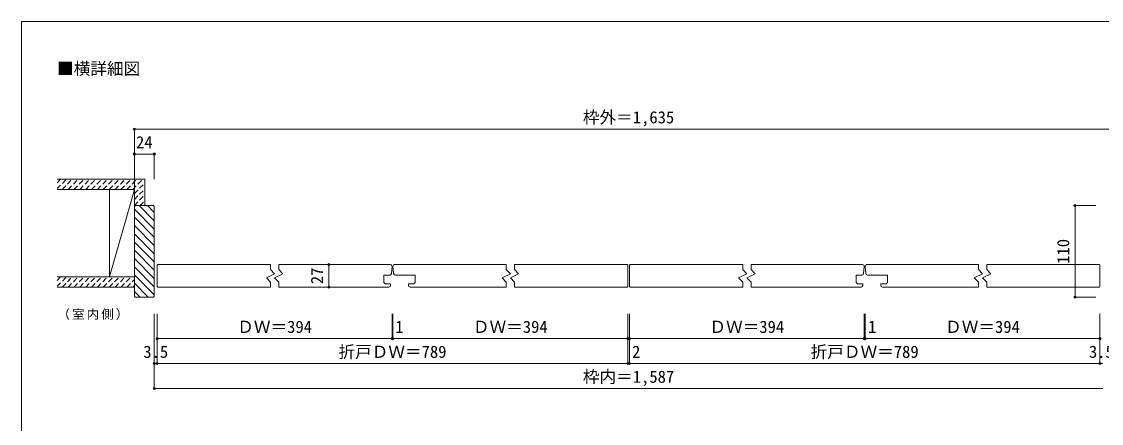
# Model space of a CAD drawing. Units: millimetres on the paper, with parts at other scales. Extents: x -197 to 198, y -138 to 137.
# Drawn here: x -197.2 to 62.6, y 40.4 to 137 of the extents above; entities that cross this region are included whole.
import ezdxf
from ezdxf.enums import TextEntityAlignment as Align

# ---------------------------------------------------------------- set-up
doc = ezdxf.new("R2010")
doc.units = ezdxf.units.MM
doc.header["$PDMODE"] = 32
doc.header["$PDSIZE"] = 0.5
doc.linetypes.add('DASHED1', pattern=[1.8, 1.2, -0.6])
for name, color, linetype, lineweight in [('0-3_仕上げ', 2, 'Continuous', 9), ('0-4_枠', 3, 'Continuous', 9), ('0-6_扉', 6, 'Continuous', 9), ('0-A_文字', 7, 'Continuous', 9), ('0-B_寸法', 7, 'Continuous', 9), ('0-C_ハッチ', 4, 'DASHED1', 9), ('F-0_補助線', 7, 'Continuous', 9)]:
    doc.layers.add(name, color=color, linetype=linetype, lineweight=lineweight)
doc.styles.add('ＭＳ ゴシック', font='')
doc.styles.get('ＭＳ ゴシック').set_extended_font_data('MS Gothic')

msp = doc.modelspace()

# ---------------------------------------------------------------- linework, layer by layer
at = {"layer": '0-3_仕上げ'}
for p, q in [((-188.667, 99.137), (-167.568, 99.137)), ((-170.068, 73.137), (-170.068, 99.137)), ((-167.568, 92.737), (-167.568, 99.137)), ((-188.667, 96.637), (-170.068, 96.637)), ((-176.068, 75.637), (-176.068, 96.637)), ((-188.667, 75.637), (-170.068, 75.637)), ((-188.667, 73.137), (-170.068, 73.137))]:
    msp.add_line(p, q, dxfattribs=at)
at = {"layer": '0-3_仕上げ', "color": 7}
msp.add_line((-170.068, 96.637), (-176.068, 75.637), dxfattribs=at)
at = {"layer": '0-4_枠'}
for p, q in [((-169.868, 92.737), (-170.068, 92.537)), ((-169.868, 92.737), (-165.468, 92.737)), ((-165.268, 92.537), (-165.468, 92.737)), ((-165.268, 92.537), (-165.268, 70.937)), ((-169.868, 70.737), (-165.468, 70.737)), ((-165.268, 70.937), (-165.468, 70.737))]:
    msp.add_line(p, q, dxfattribs=at)
msp.add_lwpolyline([(-169.868, 70.737), (-170.068, 70.937), (-170.068, 92.537)], dxfattribs=at)
at = {"layer": '0-6_扉'}
for p, q in [((-164.568, 78.395), (-164.427, 78.537)), ((-164.568, 78.395), (-164.427, 78.537)), ((-164.568, 78.395), (-164.427, 78.537)), ((-164.568, 78.395), (-164.427, 78.537)), ((-164.568, 78.395), (-164.427, 78.537)), ((-164.568, 78.395), (-164.427, 78.537)), ((-164.568, 78.395), (-164.427, 78.537)), ((-164.568, 78.395), (-164.427, 78.537)), ((-164.568, 78.395), (-164.568, 73.278)), ((-164.568, 78.395), (-164.568, 73.278)), ((-164.568, 78.395), (-164.568, 73.278)), ((-164.568, 78.395), (-164.568, 73.278)), ((-164.427, 78.537), (-137.318, 78.537)), ((-135.318, 78.537), (-108.468, 78.537)), ((-108.218, 76.402), (-108.07, 78.102)), ((-107.718, 76.402), (-107.866, 78.102)), ((-80.618, 78.537), (-107.585, 78.537)), ((-107.468, 78.537), (-88.568, 78.537)), ((-51.509, 78.537), (-78.618, 78.537)), ((-51.368, 78.395), (-51.509, 78.537)), ((-51.368, 78.395), (-51.509, 78.537)), ((-51.368, 78.395), (-51.509, 78.537)), ((-51.368, 78.395), (-51.509, 78.537)), ((-51.368, 78.395), (-51.509, 78.537)), ((-51.368, 78.395), (-51.509, 78.537)), ((-51.368, 78.395), (-51.509, 78.537)), ((-51.368, 78.395), (-51.509, 78.537)), ((-50.968, 78.395), (-50.827, 78.537)), ((-50.968, 78.395), (-50.827, 78.537)), ((-50.968, 78.395), (-50.827, 78.537)), ((-50.968, 78.395), (-50.827, 78.537)), ((-50.968, 78.395), (-50.827, 78.537)), ((-50.968, 78.395), (-50.827, 78.537)), ((-50.968, 78.395), (-50.827, 78.537)), ((-50.968, 78.395), (-50.827, 78.537)), ((-50.968, 78.395), (-50.968, 73.278)), ((-50.968, 78.395), (-50.968, 73.278)), ((-50.968, 78.395), (-50.968, 73.278)), ((-50.968, 78.395), (-50.968, 73.278)), ((-50.827, 78.537), (-23.718, 78.537)), ((-21.718, 78.537), (5.132, 78.537)), ((5.382, 76.402), (5.53, 78.102)), ((5.882, 76.402), (5.734, 78.102)), ((32.982, 78.537), (6.015, 78.537)), ((6.132, 78.537), (25.032, 78.537)), ((6.132, 78.537), (27.549, 78.537)), ((62.091, 78.537), (34.982, 78.537)), ((62.232, 78.395), (62.091, 78.537)), ((62.232, 78.395), (62.091, 78.537)), ((62.232, 78.395), (62.091, 78.537)), ((62.232, 78.395), (62.091, 78.537)), ((62.232, 78.395), (62.232, 73.278)), ((62.232, 78.395), (62.232, 73.278)), ((62.232, 78.395), (62.232, 73.278)), ((-110.018, 74.22), (-110.018, 76.037)), ((-108.617, 76.037), (-110.018, 76.037)), ((-107.319, 76.037), (-102.518, 76.037)), ((-102.518, 74.22), (-102.518, 76.034)), ((3.582, 74.22), (3.582, 76.037)), ((4.983, 76.037), (3.582, 76.037)), ((6.281, 76.037), (11.082, 76.037)), ((11.082, 74.22), (11.082, 76.034)), ((-164.568, 73.278), (-164.427, 73.137)), ((-164.568, 73.278), (-164.427, 73.137)), ((-164.568, 73.278), (-164.427, 73.137)), ((-164.568, 73.278), (-164.427, 73.137)), ((-164.568, 73.278), (-164.427, 73.137)), ((-164.568, 73.278), (-164.427, 73.137)), ((-164.568, 73.278), (-164.427, 73.137)), ((-164.568, 73.278), (-164.427, 73.137)), ((-137.318, 73.137), (-164.427, 73.137)), ((-108.818, 73.137), (-135.318, 73.137)), ((-108.418, 73.937), (-108.418, 73.537)), ((-108.418, 73.937), (-108.418, 73.537)), ((-108.418, 73.537), (-108.418, 73.565)), ((-102.801, 73.937), (-104.118, 73.937)), ((-104.118, 73.537), (-104.118, 73.937)), ((-80.618, 73.137), (-103.718, 73.137)), ((-102.801, 73.937), (-102.518, 74.22)), ((-51.509, 73.137), (-78.618, 73.137)), ((-50.968, 73.278), (-50.827, 73.137)), ((-50.968, 73.278), (-50.827, 73.137)), ((-50.968, 73.278), (-50.827, 73.137)), ((-50.968, 73.278), (-50.827, 73.137)), ((-50.968, 73.278), (-50.827, 73.137)), ((-50.968, 73.278), (-50.827, 73.137)), ((-50.968, 73.278), (-50.827, 73.137)), ((-50.968, 73.278), (-50.827, 73.137)), ((-23.718, 73.137), (-50.827, 73.137)), ((4.782, 73.137), (-21.718, 73.137)), ((5.182, 73.937), (5.182, 73.537)), ((5.182, 73.937), (5.182, 73.537)), ((5.182, 73.537), (5.182, 73.565)), ((10.799, 73.937), (9.482, 73.937)), ((9.482, 73.537), (9.482, 73.937)), ((32.982, 73.137), (9.882, 73.137)), ((10.799, 73.937), (11.082, 74.22)), ((62.091, 73.137), (34.982, 73.137)), ((62.232, 73.278), (62.091, 73.137)), ((62.232, 73.278), (62.091, 73.137)), ((62.232, 73.278), (62.091, 73.137)), ((62.232, 73.278), (62.091, 73.137))]:
    msp.add_line(p, q, dxfattribs=at)
at = {"layer": '0-6_扉', "color": 2}
for p, q in [((-137.318, 77.337), (-137.318, 78.537)), ((-135.318, 77.337), (-135.318, 78.537)), ((-80.618, 77.337), (-80.618, 78.537)), ((-78.618, 77.337), (-78.618, 78.537)), ((-23.718, 77.337), (-23.718, 78.537)), ((-21.718, 77.337), (-21.718, 78.537)), ((32.982, 77.337), (32.982, 78.537)), ((34.982, 77.337), (34.982, 78.537)), ((-137.318, 73.137), (-137.318, 74.337)), ((-135.318, 73.137), (-135.318, 74.337)), ((-80.618, 73.137), (-80.618, 74.337)), ((-78.618, 73.137), (-78.618, 74.337)), ((-23.718, 73.137), (-23.718, 74.337)), ((-21.718, 73.137), (-21.718, 74.337)), ((32.982, 73.137), (32.982, 74.337)), ((34.982, 73.137), (34.982, 74.337))]:
    msp.add_line(p, q, dxfattribs=at)
at = {"layer": '0-6_扉'}
for points in [[(-51.368, 78.395), (-51.368, 73.278), (-51.509, 73.137)], [(-110.018, 74.22), (-109.735, 73.937), (-108.418, 73.937)], [(3.582, 74.22), (3.865, 73.937), (5.182, 73.937)]]:
    msp.add_lwpolyline(points, dxfattribs=at)
at = {"layer": '0-6_扉', "color": 2}
for points in [[(-137.318, 74.337), (-138.318, 75.337), (-136.318, 76.337), (-137.318, 77.337)], [(-135.318, 74.337), (-136.318, 75.337), (-134.318, 76.337), (-135.318, 77.337)], [(-80.618, 74.337), (-81.618, 75.337), (-79.618, 76.337), (-80.618, 77.337)], [(-78.618, 74.337), (-79.618, 75.337), (-77.618, 76.337), (-78.618, 77.337)], [(-23.718, 74.337), (-24.718, 75.337), (-22.718, 76.337), (-23.718, 77.337)], [(-21.718, 74.337), (-22.718, 75.337), (-20.718, 76.337), (-21.718, 77.337)], [(32.982, 74.337), (31.982, 75.337), (33.982, 76.337), (32.982, 77.337)], [(34.982, 74.337), (33.982, 75.337), (35.982, 76.337), (34.982, 77.337)]]:
    msp.add_lwpolyline(points, dxfattribs=at)
at = {"layer": '0-6_扉'}
for centre, start, end in [((-108.468, 78.137), 355, 90), ((-108.468, 78.137), 355, 90), ((-107.468, 78.137), 90, 185), ((5.132, 78.137), 355, 90), ((5.132, 78.137), 355, 90), ((6.132, 78.137), 90, 185), ((-108.617, 76.437), 270, 355), ((-107.319, 76.437), 185, 270), ((4.983, 76.437), 270, 355), ((6.281, 76.437), 185, 270), ((-108.818, 73.537), 270, 0), ((-108.818, 73.537), 270, 0), ((-103.718, 73.537), 180, 270), ((4.782, 73.537), 270, 0), ((4.782, 73.537), 270, 0), ((9.882, 73.537), 180, 270)]:
    msp.add_arc(centre, 0.4, start, end, dxfattribs=at)
at = {"layer": '0-B_寸法', "color": 4}
for p, q in [((-170.068, 111.137), (67.732, 111.137)), ((-170.068, 111.137), (-170.068, 99.137)), ((-170.068, 105.137), (-165.268, 105.137)), ((-170.068, 105.137), (-170.068, 99.137)), ((-165.268, 105.137), (-165.268, 99.137)), ((56.232, 92.737), (56.232, 70.737)), ((56.232, 92.737), (61.232, 92.737)), ((-123.285, 78.537), (-123.285, 73.137)), ((56.232, 70.737), (61.232, 70.737)), ((-165.268, 54.737), (-165.268, 66.737)), ((-164.568, 60.737), (-164.568, 66.737)), ((-108.068, 60.737), (-108.068, 66.737)), ((-107.868, 60.737), (-107.868, 66.737)), ((-51.368, 54.737), (-51.368, 66.737)), ((-50.968, 54.737), (-50.968, 66.737)), ((5.532, 60.737), (5.532, 66.737)), ((5.732, 60.737), (5.732, 66.737)), ((62.232, 60.737), (62.232, 66.737)), ((62.232, 60.737), (62.232, 66.737)), ((-164.568, 54.737), (-164.568, 60.737)), ((-164.568, 60.737), (-108.068, 60.737)), ((-108.068, 60.737), (-107.868, 60.737)), ((-107.868, 60.737), (-51.368, 60.737)), ((-51.368, 60.737), (-50.968, 60.737)), ((-50.968, 60.737), (5.532, 60.737)), ((5.532, 60.737), (5.732, 60.737)), ((5.732, 60.737), (62.232, 60.737)), ((62.232, 54.737), (62.232, 60.737)), ((-165.268, 54.737), (-164.568, 54.737)), ((-165.268, 48.737), (-165.268, 54.737)), ((-164.568, 54.737), (-51.368, 54.737)), ((-51.368, 54.737), (-50.968, 54.737)), ((62.232, 54.737), (62.932, 54.737)), ((-165.268, 48.737), (62.932, 48.737))]:
    msp.add_line(p, q, dxfattribs=at)
msp.add_lwpolyline([(-50.968, 54.737), (62.232, 54.737), (62.232, 60.737)], dxfattribs=at)
at = {"layer": '0-B_寸法'}
for p in [(-170.068, 111.137), (-170.068, 105.137), (-165.268, 105.137), (56.232, 92.737), (-123.285, 78.537), (-123.285, 73.137), (56.232, 70.737), (-164.568, 60.737), (-108.068, 60.737), (-107.868, 60.737), (-51.368, 60.737), (-50.968, 60.737), (5.532, 60.737), (5.732, 60.737), (62.232, 60.737), (62.232, 60.737), (-165.268, 54.737), (-164.568, 54.737), (-51.368, 54.737), (-50.968, 54.737), (62.232, 54.737), (-165.268, 48.737)]:
    msp.add_point(p, dxfattribs=at)
at = {"layer": '0-C_ハッチ'}
for p, q in [((-188.667, 96.823), (-186.353, 99.137)), ((-188.667, 98.238), (-187.768, 99.137)), ((-187.439, 96.637), (-184.939, 99.137)), ((-186.025, 96.637), (-183.525, 99.137)), ((-184.611, 96.637), (-182.111, 99.137)), ((-183.197, 96.637), (-180.697, 99.137)), ((-181.782, 96.637), (-179.282, 99.137)), ((-180.368, 96.637), (-177.868, 99.137)), ((-178.954, 96.637), (-176.454, 99.137)), ((-177.54, 96.637), (-175.04, 99.137)), ((-176.126, 96.637), (-173.626, 99.137)), ((-174.711, 96.637), (-172.211, 99.137)), ((-173.297, 96.637), (-170.797, 99.137)), ((-171.883, 96.637), (-169.383, 99.137)), ((-170.469, 96.637), (-167.969, 99.137)), ((-170.068, 95.623), (-167.568, 98.123)), ((-170.068, 94.209), (-167.568, 96.709)), ((-170.068, 92.795), (-167.568, 95.295)), ((-168.712, 92.737), (-167.568, 93.88)), ((-188.667, 73.323), (-186.353, 75.637)), ((-188.667, 74.738), (-187.768, 75.637)), ((-187.439, 73.137), (-184.939, 75.637)), ((-186.025, 73.137), (-183.525, 75.637)), ((-184.611, 73.137), (-182.111, 75.637)), ((-183.197, 73.137), (-180.697, 75.637)), ((-181.782, 73.137), (-179.282, 75.637)), ((-180.368, 73.137), (-177.868, 75.637)), ((-178.954, 73.137), (-176.454, 75.637)), ((-177.54, 73.137), (-175.04, 75.637)), ((-176.126, 73.137), (-173.626, 75.637)), ((-174.711, 73.137), (-172.211, 75.637)), ((-173.297, 73.137), (-170.797, 75.637)), ((-171.883, 73.137), (-170.068, 74.952)), ((-170.469, 73.137), (-170.068, 73.537))]:
    msp.add_line(p, q, dxfattribs=at)
at = {"layer": '0-C_ハッチ', "linetype": 'Continuous'}
for p, q in [((-170.068, 91.899), (-165.268, 87.099)), ((-168.926, 92.737), (-165.268, 89.079)), ((-166.946, 92.737), (-165.268, 91.059)), ((-170.068, 89.919), (-165.268, 85.119)), ((-170.068, 87.939), (-165.268, 83.139)), ((-170.068, 85.959), (-165.268, 81.159)), ((-170.068, 83.979), (-165.268, 79.179)), ((-170.068, 81.999), (-165.268, 77.199)), ((-170.068, 81.999), (-165.268, 77.199)), ((-170.068, 80.02), (-165.268, 75.22)), ((-170.068, 80.02), (-165.268, 75.22)), ((-170.068, 78.04), (-165.268, 73.24)), ((-170.068, 76.06), (-165.268, 71.26)), ((-170.068, 74.08), (-166.725, 70.737)), ((-170.068, 72.1), (-168.705, 70.737))]:
    msp.add_line(p, q, dxfattribs=at)
at = {"layer": 'F-0_補助線', "color": 3, "lineweight": 18}
msp.add_lwpolyline([(-197.2, 137), (197.8, 137), (197.8, -138), (-197.2, -138)], close=True, dxfattribs=at)

# ---------------------------------------------------------------- texts
at = {"layer": '0-A_文字', "style": 'ＭＳ ゴシック'}
msp.add_text('■横詳細図', height=2.933, dxfattribs=at).set_placement((-188.667, 123.333), align=Align.BOTTOM_LEFT)
at = {"layer": '0-A_文字', "insert": (-188.567, 65.237), "char_height": 2.199, "attachment_point": 7, "style": 'ＭＳ ゴシック'}
msp.add_mtext('\\T1.17;（室内側）', dxfattribs=at)
at = {"layer": '0-B_寸法', "style": 'ＭＳ ゴシック'}
for s, p in [('枠外＝1,635', (-62.168, 111.637)), ('24', (-169.668, 105.637)), ('ＤＷ＝394', (-145.318, 61.237)), ('1', (-107.305, 61.237)), ('ＤＷ＝394', (-88.618, 61.237)), ('ＤＷ＝394', (-31.718, 61.237)), ('1', (6.433, 61.237)), ('ＤＷ＝394', (24.982, 61.237)), ('3.5', (-167.918, 55.237)), ('折戸ＤＷ＝789', (-120.968, 55.237)), ('2', (-50.335, 55.237)), ('折戸ＤＷ＝789', (-7.368, 55.237)), ('3.5', (59.582, 55.237)), ('枠内＝1,587', (-62.168, 49.237))]:
    msp.add_text(s, height=2.933, dxfattribs=at).set_placement(p, align=Align.BOTTOM_LEFT)
for s, p in [('110', (55.732, 78.737)), ('27', (-123.785, 73.837))]:
    msp.add_text(s, height=2.933, rotation=90, dxfattribs=at).set_placement(p, align=Align.BOTTOM_LEFT)

doc.saveas('drawing.dxf')
